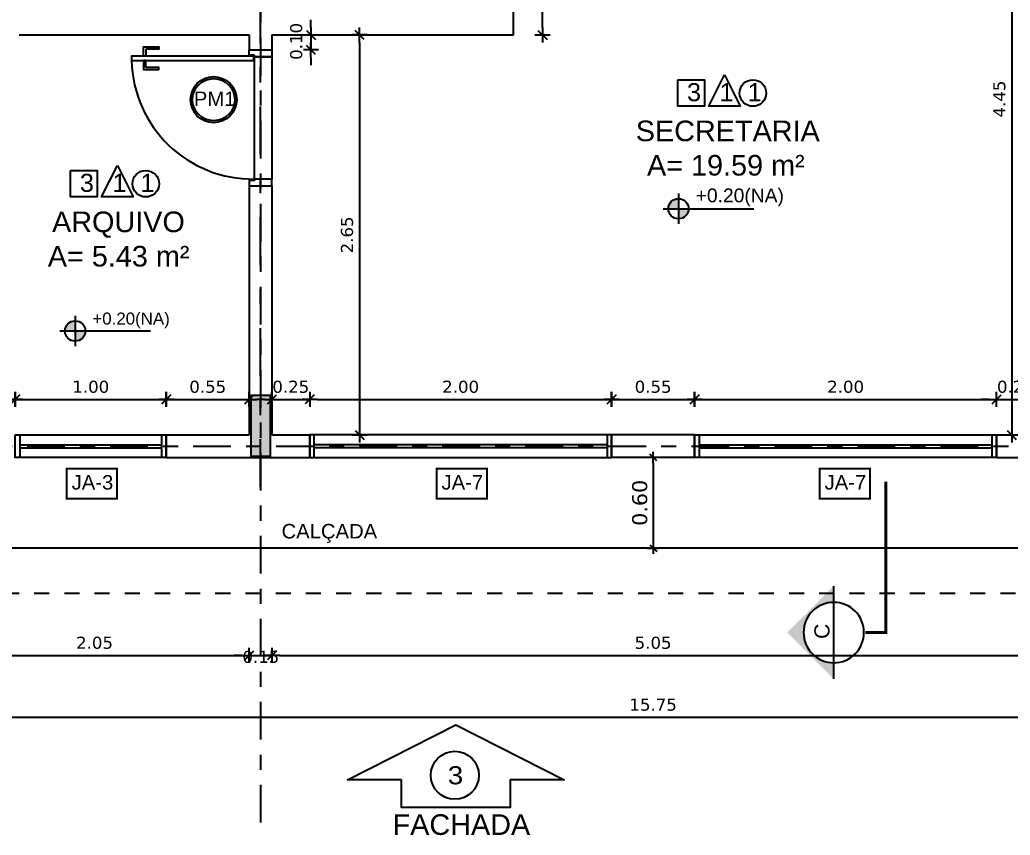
# Model space of a CAD drawing. Extents: x 11 to 195, y 73 to 157.
# Drawn here: x 67.82 to 74.38, y 124.48 to 129.89 of the extents above; entities that cross this region are included whole.
import ezdxf

# ---------------------------------------------------------------- set-up
doc = ezdxf.new("R2010")
doc.units = 0
doc.header["$LTSCALE"] = 0.005
doc.header["$PDMODE"] = 3
for name, pattern in [('C5', [60, 50, -5, 0, -5]), ('DASHDOT', [25.4, 12.7, -6.35, 0, -6.35]), ('HIDDEN', [9.525, 6.35, -3.175])]:
    doc.linetypes.add(name, pattern=pattern)
doc.layers.get('0').update_dxf_attribs({"linetype": 'CONTINUOUS'})
doc.layers.get('DEFPOINTS').update_dxf_attribs({"linetype": 'CONTINUOUS'})
for name, color, linetype in [('A-COTAS', 1, 'CONTINUOUS'), ('A-PARED', 5, 'CONTINUOUS'), ('A-PAREDE', 5, 'CONTINUOUS'), ('A-PILAR', 6, 'CONTINUOUS'), ('A-PILAR_EIXO', 5, 'DASHDOT'), ('A-PORTA', 3, 'CONTINUOUS'), ('A-SOLEIRA', 1, 'CONTINUOUS'), ('AR-PRJ-COB', 2, 'HIDDEN'), ('ARQ-CTA-1_050', 1, 'CONTINUOUS'), ('ARQ-CTA-1_075', 1, 'CONTINUOUS'), ('ARQ-ESQ-VISTA1', 2, 'CONTINUOUS'), ('ARQ-EXO-1_050', 251, 'C5'), ('ARQ-SMB-1_050', 1, 'CONTINUOUS'), ('ARQ-SMB-1_100', 1, 'CONTINUOUS'), ('ARQ-TXT-1_050', 2, 'CONTINUOUS'), ('ARQ-TXT-1_075', 2, 'CONTINUOUS'), ('ARQ-TXT-1_100', 2, 'CONTINUOUS')]:
    doc.layers.add(name, color=color, linetype=linetype)
doc.styles.add('A16-E50', font='arial.ttf', dxfattribs={"height": 0.08})
doc.styles.add('A20', font='arial.ttf', dxfattribs={"height": 0.2})
doc.styles.add('ESC-50-A20', font='arial.ttf', dxfattribs={"height": 0.1})
doc.styles.add('FNDE Text Cota 0075', font='verdana.ttf', dxfattribs={"height": 0.1})
doc.styles.add('FNDE Texto Cota 0050', font='verdana.ttf', dxfattribs={"height": 0.08})
doc.dimstyles.new('FNDE 1-0050', dxfattribs={"dimscale": 5, "dimtxt": 0.08, "dimasz": 0.01, "dimexe": 0.15, "dimexo": 0.15, "dimgap": 0.01, "dimtad": 1, "dimzin": 1, "dimdsep": 46, "dimtxsty": 'FNDE Texto Cota 0050', "dimblk": 'tic', "dimcen": 0.015, "dimdle": 0.15, "dimse1": 1, "dimse2": 1, "dimclrd": 251, "dimclre": 251, "dimclrt": 256, "dimaunit": 1, "dimadec": 3, "dimazin": 0, "dimtfac": 1, "dimtix": 1, "dimtmove": 2, "dimatfit": 3, "dimfxl": 0.15, "dimtvp": 1, "dimtolj": 1, "dimtzin": 0, "dimarcsym": 0})
doc.dimstyles.new('FNDE 1-075', dxfattribs={"dimscale": 2.5, "dimtxt": 0.1, "dimasz": 0.015, "dimexe": 0.15, "dimexo": 0.15, "dimgap": 0.015, "dimtad": 1, "dimzin": 4, "dimdsep": 46, "dimtxsty": 'FNDE Text Cota 0075', "dimblk": 'tic', "dimcen": 0.025, "dimdle": 0.15, "dimse1": 1, "dimse2": 1, "dimclrd": 251, "dimclre": 251, "dimclrt": 256, "dimaunit": 1, "dimadec": 3, "dimazin": 0, "dimtfac": 1, "dimtix": 1, "dimtmove": 2, "dimatfit": 3, "dimldrblk": 'DOTSMALL', "dimfxl": 0.15, "dimtvp": 1, "dimtolj": 1, "dimtzin": 0, "dimarcsym": 0})

# ---------------------------------------------------------------- blocks, each defined once
blk = doc.blocks.new('tic')
at = {"color": 251}
for p, q in [((-1, 0), (1, 0)), ((0, -1), (0, 1))]:
    blk.add_line(p, q, dxfattribs=at)
blk.add_line((-0.6, -0.6), (0.6, 0.6))
blk = doc.blocks.new('*D211')
at = {"layer": 'ARQ-CTA-1_050', "color": 251, "lineweight": -2, "transparency": 16777216}
blk.add_line((70.0741, 129.7364), (70.0741, 127.1864), dxfattribs=at)
at = {"layer": 'DEFPOINTS', "color": 0, "transparency": 16777216}
for p in [(69.493, 129.7864, -1.8897), (69.493, 127.1364, -1.8897), (70.0741, 127.1364)]:
    blk.add_point(p, dxfattribs=at)
at = {"layer": 'ARQ-CTA-1_050', "color": 251, "lineweight": -2, "transparency": 16777216, "xscale": 0.05, "yscale": 0.05, "zscale": 0.05}
for p, rotation in [((70.0741, 129.7864), 90), ((70.0741, 127.1364), 270)]:
    blk.add_blockref('tic', p, dxfattribs=dict(at, rotation=rotation))
at = {"layer": 'ARQ-CTA-1_050', "transparency": 16777216, "insert": (69.9908, 128.4614), "char_height": 0.08, "attachment_point": 5, "rotation": 90, "style": 'FNDE Texto Cota 0050'}
blk.add_mtext('\\A1;2.65', dxfattribs=at)
blk = doc.blocks.new('*D212')
at = {"layer": 'ARQ-CTA-1_050', "color": 251, "lineweight": -2, "transparency": 16777216}
for p, q in [((69.7517, 129.8364), (69.7517, 129.8864)), ((69.7517, 129.7864), (69.7517, 129.6864)), ((69.7517, 129.6364), (69.7517, 129.5864))]:
    blk.add_line(p, q, dxfattribs=at)
at = {"layer": 'DEFPOINTS', "color": 0, "transparency": 16777216}
for p in [(69.493, 129.7864, -1.8897), (69.493, 129.6864, -1.8897), (69.7517, 129.6864)]:
    blk.add_point(p, dxfattribs=at)
at = {"layer": 'ARQ-CTA-1_050', "color": 251, "lineweight": -2, "transparency": 16777216, "xscale": 0.05, "yscale": 0.05, "zscale": 0.05}
for p, rotation in [((69.7517, 129.7864), 270), ((69.7517, 129.6864), 90)]:
    blk.add_blockref('tic', p, dxfattribs=dict(at, rotation=rotation))
at = {"layer": 'ARQ-CTA-1_050', "transparency": 16777216, "insert": (69.6541, 129.7435), "char_height": 0.08, "attachment_point": 5, "rotation": 90, "style": 'FNDE Texto Cota 0050'}
blk.add_mtext('\\A1;0.10', dxfattribs=at)
blk = doc.blocks.new('*D217')
at = {"layer": 'ARQ-CTA-1_050', "color": 251, "lineweight": -2, "transparency": 16777216}
blk.add_line((67.343, 125.6756), (69.293, 125.6756), dxfattribs=at)
at = {"layer": 'DEFPOINTS', "color": 0, "transparency": 16777216}
for p in [(67.293, 126.9421, -1.8897), (69.343, 126.9864, -1.8897), (69.343, 125.6756)]:
    blk.add_point(p, dxfattribs=at)
at = {"layer": 'ARQ-CTA-1_050', "color": 251, "lineweight": -2, "transparency": 16777216, "xscale": 0.05, "yscale": 0.05, "zscale": 0.05, "rotation": 180}
blk.add_blockref('tic', (67.293, 125.6756), dxfattribs=at)
at = {"layer": 'ARQ-CTA-1_050', "color": 251, "lineweight": -2, "transparency": 16777216, "xscale": 0.05, "yscale": 0.05, "zscale": 0.05}
blk.add_blockref('tic', (69.343, 125.6756), dxfattribs=at)
at = {"layer": 'ARQ-CTA-1_050', "transparency": 16777216, "insert": (68.318, 125.7589), "char_height": 0.08, "attachment_point": 5, "style": 'FNDE Texto Cota 0050'}
blk.add_mtext('\\A1;2.05', dxfattribs=at)
blk = doc.blocks.new('*D218')
at = {"layer": 'ARQ-CTA-1_050', "color": 251, "lineweight": -2, "transparency": 16777216}
for p, q in [((69.293, 125.6756), (69.243, 125.6756)), ((69.343, 125.6756), (69.493, 125.6756)), ((69.543, 125.6756), (69.593, 125.6756))]:
    blk.add_line(p, q, dxfattribs=at)
at = {"layer": 'DEFPOINTS', "color": 0, "transparency": 16777216}
for p in [(69.343, 126.9864, -1.8897), (69.493, 126.9864, -1.8897), (69.493, 125.6756)]:
    blk.add_point(p, dxfattribs=at)
at = {"layer": 'ARQ-CTA-1_050', "color": 251, "lineweight": -2, "transparency": 16777216, "xscale": 0.05, "yscale": 0.05, "zscale": 0.05}
blk.add_blockref('tic', (69.343, 125.6756), dxfattribs=at)
at = {"layer": 'ARQ-CTA-1_050', "color": 251, "lineweight": -2, "transparency": 16777216, "xscale": 0.05, "yscale": 0.05, "zscale": 0.05, "rotation": 180}
blk.add_blockref('tic', (69.493, 125.6756), dxfattribs=at)
at = {"layer": 'ARQ-CTA-1_050', "transparency": 16777216, "insert": (69.4195, 125.6655), "char_height": 0.08, "attachment_point": 5, "style": 'FNDE Texto Cota 0050'}
blk.add_mtext('\\A1;0.15', dxfattribs=at)
blk = doc.blocks.new('*D219')
at = {"layer": 'ARQ-CTA-1_050', "color": 251, "lineweight": -2, "transparency": 16777216}
blk.add_line((69.543, 125.6756), (74.493, 125.6756), dxfattribs=at)
at = {"layer": 'DEFPOINTS', "color": 0, "transparency": 16777216}
for p in [(74.543, 126.9864, -1.8897), (69.493, 126.7921, -1.8897), (74.543, 125.6756)]:
    blk.add_point(p, dxfattribs=at)
at = {"layer": 'ARQ-CTA-1_050', "color": 251, "lineweight": -2, "transparency": 16777216, "xscale": 0.05, "yscale": 0.05, "zscale": 0.05, "rotation": 180}
blk.add_blockref('tic', (69.493, 125.6756), dxfattribs=at)
at = {"layer": 'ARQ-CTA-1_050', "color": 251, "lineweight": -2, "transparency": 16777216, "xscale": 0.05, "yscale": 0.05, "zscale": 0.05}
blk.add_blockref('tic', (74.543, 125.6756), dxfattribs=at)
at = {"layer": 'ARQ-CTA-1_050', "transparency": 16777216, "insert": (72.018, 125.7588), "char_height": 0.08, "attachment_point": 5, "style": 'FNDE Texto Cota 0050'}
blk.add_mtext('\\A1;5.05', dxfattribs=at)
blk = doc.blocks.new('*D229')
at = {"layer": 'ARQ-CTA-1_050', "color": 251, "lineweight": -2, "transparency": 16777216}
for p, q in [((71.2854, 131.5364), (71.2854, 131.0941)), ((71.2854, 129.8364), (71.2854, 130.7664))]:
    blk.add_line(p, q, dxfattribs=at)
at = {"layer": 'DEFPOINTS', "color": 0, "transparency": 16777216}
for p in [(71.0304, 131.5864, -1.8897), (71.0304, 129.7864, -1.8897), (71.2854, 129.7864)]:
    blk.add_point(p, dxfattribs=at)
at = {"layer": 'ARQ-CTA-1_050', "color": 251, "lineweight": -2, "transparency": 16777216, "xscale": 0.05, "yscale": 0.05, "zscale": 0.05}
for p, rotation in [((71.2854, 131.5864), 90), ((71.2854, 129.7864), 270)]:
    blk.add_blockref('tic', p, dxfattribs=dict(at, rotation=rotation))
at = {"layer": 'ARQ-CTA-1_050', "transparency": 16777216, "insert": (71.1957, 130.9302), "char_height": 0.08, "attachment_point": 5, "rotation": 90, "style": 'FNDE Texto Cota 0050'}
blk.add_mtext('\\A1;1.80', dxfattribs=at)
blk = doc.blocks.new('*D230')
at = {"layer": 'ARQ-CTA-1_050', "color": 251, "lineweight": -2, "transparency": 16777216}
blk.add_line((74.3933, 131.5364), (74.3933, 127.1864), dxfattribs=at)
at = {"layer": 'DEFPOINTS', "color": 0, "transparency": 16777216}
for p in [(74.543, 131.5864, -1.8897), (74.3933, 127.1364), (74.543, 127.1364, -1.8897)]:
    blk.add_point(p, dxfattribs=at)
at = {"layer": 'ARQ-CTA-1_050', "color": 251, "lineweight": -2, "transparency": 16777216, "xscale": 0.05, "yscale": 0.05, "zscale": 0.05}
for p, rotation in [((74.3933, 131.5864), 90), ((74.3933, 127.1364), 270)]:
    blk.add_blockref('tic', p, dxfattribs=dict(at, rotation=rotation))
at = {"layer": 'ARQ-CTA-1_050', "transparency": 16777216, "insert": (74.3116, 129.3614), "char_height": 0.08, "attachment_point": 5, "rotation": 90, "style": 'FNDE Texto Cota 0050'}
blk.add_mtext('\\A1;4.45', dxfattribs=at)
blk = doc.blocks.new('*D231')
at = {"layer": 'ARQ-CTA-1_050', "color": 251, "lineweight": -2, "transparency": 16777216}
blk.add_line((64.193, 125.2669), (79.843, 125.2669), dxfattribs=at)
at = {"layer": 'DEFPOINTS', "color": 0, "transparency": 16777216}
for p in [(64.143, 126.9864, -1.8897), (79.893, 126.7121), (79.893, 125.2669)]:
    blk.add_point(p, dxfattribs=at)
at = {"layer": 'ARQ-CTA-1_050', "color": 251, "lineweight": -2, "transparency": 16777216, "xscale": 0.05, "yscale": 0.05, "zscale": 0.05, "rotation": 180}
blk.add_blockref('tic', (64.143, 125.2669), dxfattribs=at)
at = {"layer": 'ARQ-CTA-1_050', "color": 251, "lineweight": -2, "transparency": 16777216, "xscale": 0.05, "yscale": 0.05, "zscale": 0.05}
blk.add_blockref('tic', (79.893, 125.2669), dxfattribs=at)
at = {"layer": 'ARQ-CTA-1_050', "transparency": 16777216, "insert": (72.018, 125.3488), "char_height": 0.08, "attachment_point": 5, "style": 'FNDE Texto Cota 0050'}
blk.add_mtext('\\A1;15.75', dxfattribs=at)
blk = doc.blocks.new('*D239')
at = {"layer": 'ARQ-CTA-1_075', "color": 251, "lineweight": -2, "ltscale": 10, "transparency": 16777216}
blk.add_line((72.0193, 126.9489), (72.0193, 126.4239), dxfattribs=at)
at = {"layer": 'DEFPOINTS', "color": 0, "ltscale": 10, "transparency": 16777216}
for p in [(71.9512, 126.9864, -1.8897), (71.9512, 126.3864, -3.7793), (72.0193, 126.3864)]:
    blk.add_point(p, dxfattribs=at)
at = {"layer": 'ARQ-CTA-1_075', "color": 251, "lineweight": -2, "ltscale": 10, "transparency": 16777216, "xscale": 0.0375, "yscale": 0.0375, "zscale": 0.0375}
for p, rotation in [((72.0193, 126.9864), 90), ((72.0193, 126.3864), 270)]:
    blk.add_blockref('tic', p, dxfattribs=dict(at, rotation=rotation))
at = {"layer": 'ARQ-CTA-1_075', "ltscale": 10, "transparency": 16777216, "insert": (71.9297, 126.6864), "char_height": 0.1, "attachment_point": 5, "rotation": 90, "style": 'FNDE Text Cota 0075'}
blk.add_mtext('\\A1;0.60', dxfattribs=at)
blk = doc.blocks.new('_DotSmall')
at = {"color": 0, "linetype": 'ByBlock', "const_width": 0.5}
blk.add_lwpolyline([(-0.0625, 0, 1), (0.0625, 0, 1)], format="xyb", close=True, dxfattribs=at)
blk = doc.blocks.new('FNDE-Ind Corte-1_100')
blk.add_hatch(color=251).paths.add_polyline_path([(241.999, -2.386), (242.214, -2.386, -1), (243.014, -2.386), (243.229, -2.386), (242.614, -1.77)])
at = {"color": 251, "linetype": 'Continuous'}
blk.add_line((243.229, -2.386), (241.999, -2.386), dxfattribs=at)
blk.add_circle((242.614, -2.386), 0.4, dxfattribs=at)
blk = doc.blocks.new('FNDE-Nível Planta-1_050')
at = {"linetype": 'Continuous', "ltscale": 0.5}
h = blk.add_hatch(color=251, dxfattribs=at)
h.paths.add_polyline_path([(135.6984, 5.8271), (135.6984, 5.8943, 0.414214), (135.6312, 5.8271)])
h.paths.add_polyline_path([(135.6984, 5.8271), (135.6984, 5.7599, 0.414214), (135.7656, 5.8271)])
at = {"color": 251}
for p, q in [((135.6984, 5.9279), (135.6984, 5.7263)), ((135.5976, 5.8271), (135.7656, 5.8271)), ((135.7656, 5.8271), (136.1984, 5.8271))]:
    blk.add_line(p, q, dxfattribs=at)
blk.add_circle((135.6984, 5.8271), 0.0672, dxfattribs=at)
blk = doc.blocks.new('*D268')
at = {"layer": 'ARQ-CTA-1_050', "color": 251, "lineweight": -2, "transparency": 16777216}
blk.add_line((67.343, 127.3715), (67.743, 127.3715), dxfattribs=at)
at = {"layer": 'DEFPOINTS', "color": 0, "transparency": 16777216}
for p in [(67.793, 127.3715), (67.293, 127.1364, -1.8897), (67.793, 127.1364, -2.7379)]:
    blk.add_point(p, dxfattribs=at)
at = {"layer": 'ARQ-CTA-1_050', "color": 251, "lineweight": -2, "transparency": 16777216, "xscale": 0.05, "yscale": 0.05, "zscale": 0.05, "rotation": 180}
blk.add_blockref('tic', (67.293, 127.3715), dxfattribs=at)
at = {"layer": 'ARQ-CTA-1_050', "color": 251, "lineweight": -2, "transparency": 16777216, "xscale": 0.05, "yscale": 0.05, "zscale": 0.05}
blk.add_blockref('tic', (67.793, 127.3715), dxfattribs=at)
at = {"layer": 'ARQ-CTA-1_050', "transparency": 16777216, "insert": (67.543, 127.4548), "char_height": 0.08, "attachment_point": 5, "style": 'FNDE Texto Cota 0050'}
blk.add_mtext('\\A1;0.50', dxfattribs=at)
blk = doc.blocks.new('*D269')
at = {"layer": 'ARQ-CTA-1_050', "color": 251, "lineweight": -2, "transparency": 16777216}
blk.add_line((67.843, 127.3715), (68.743, 127.3715), dxfattribs=at)
at = {"layer": 'DEFPOINTS', "color": 0, "transparency": 16777216}
for p in [(68.793, 127.3715), (67.793, 127.1364, -2.7379), (68.793, 127.1364, -2.7379)]:
    blk.add_point(p, dxfattribs=at)
at = {"layer": 'ARQ-CTA-1_050', "color": 251, "lineweight": -2, "transparency": 16777216, "xscale": 0.05, "yscale": 0.05, "zscale": 0.05, "rotation": 180}
blk.add_blockref('tic', (67.793, 127.3715), dxfattribs=at)
at = {"layer": 'ARQ-CTA-1_050', "color": 251, "lineweight": -2, "transparency": 16777216, "xscale": 0.05, "yscale": 0.05, "zscale": 0.05}
blk.add_blockref('tic', (68.793, 127.3715), dxfattribs=at)
at = {"layer": 'ARQ-CTA-1_050', "transparency": 16777216, "insert": (68.293, 127.4548), "char_height": 0.08, "attachment_point": 5, "style": 'FNDE Texto Cota 0050'}
blk.add_mtext('\\A1;1.00', dxfattribs=at)
blk = doc.blocks.new('*D270')
at = {"layer": 'ARQ-CTA-1_050', "color": 251, "lineweight": -2, "transparency": 16777216}
blk.add_line((68.843, 127.3715), (69.293, 127.3715), dxfattribs=at)
at = {"layer": 'DEFPOINTS', "color": 0, "transparency": 16777216}
for p in [(69.343, 127.3715), (68.793, 127.1364, -2.7379), (69.343, 127.1364, -1.8897)]:
    blk.add_point(p, dxfattribs=at)
at = {"layer": 'ARQ-CTA-1_050', "color": 251, "lineweight": -2, "transparency": 16777216, "xscale": 0.05, "yscale": 0.05, "zscale": 0.05, "rotation": 180}
blk.add_blockref('tic', (68.793, 127.3715), dxfattribs=at)
at = {"layer": 'ARQ-CTA-1_050', "color": 251, "lineweight": -2, "transparency": 16777216, "xscale": 0.05, "yscale": 0.05, "zscale": 0.05}
blk.add_blockref('tic', (69.343, 127.3715), dxfattribs=at)
at = {"layer": 'ARQ-CTA-1_050', "transparency": 16777216, "insert": (69.068, 127.4548), "char_height": 0.08, "attachment_point": 5, "style": 'FNDE Texto Cota 0050'}
blk.add_mtext('\\A1;0.55', dxfattribs=at)
blk = doc.blocks.new('*D271')
at = {"layer": 'ARQ-CTA-1_050', "color": 251, "lineweight": -2, "transparency": 16777216}
for p, q in [((69.443, 127.3715), (69.393, 127.3715)), ((69.493, 127.3715), (69.743, 127.3715)), ((69.793, 127.3715), (69.843, 127.3715))]:
    blk.add_line(p, q, dxfattribs=at)
at = {"layer": 'DEFPOINTS', "color": 0, "transparency": 16777216}
for p in [(69.743, 127.3715), (69.493, 127.1364, -1.8897), (69.743, 127.1364, -1.8897)]:
    blk.add_point(p, dxfattribs=at)
at = {"layer": 'ARQ-CTA-1_050', "color": 251, "lineweight": -2, "transparency": 16777216, "xscale": 0.05, "yscale": 0.05, "zscale": 0.05}
blk.add_blockref('tic', (69.493, 127.3715), dxfattribs=at)
at = {"layer": 'ARQ-CTA-1_050', "color": 251, "lineweight": -2, "transparency": 16777216, "xscale": 0.05, "yscale": 0.05, "zscale": 0.05, "rotation": 180}
blk.add_blockref('tic', (69.743, 127.3715), dxfattribs=at)
at = {"layer": 'ARQ-CTA-1_050', "transparency": 16777216, "insert": (69.618, 127.4548), "char_height": 0.08, "attachment_point": 5, "style": 'FNDE Texto Cota 0050'}
blk.add_mtext('\\A1;0.25', dxfattribs=at)
blk = doc.blocks.new('*D272')
at = {"layer": 'ARQ-CTA-1_050', "color": 251, "lineweight": -2, "transparency": 16777216}
blk.add_line((69.793, 127.3715), (71.693, 127.3715), dxfattribs=at)
at = {"layer": 'DEFPOINTS', "color": 0, "transparency": 16777216}
for p in [(71.743, 127.3715), (69.743, 127.1364, -1.8897), (71.743, 127.1364, -1.8897)]:
    blk.add_point(p, dxfattribs=at)
at = {"layer": 'ARQ-CTA-1_050', "color": 251, "lineweight": -2, "transparency": 16777216, "xscale": 0.05, "yscale": 0.05, "zscale": 0.05, "rotation": 180}
blk.add_blockref('tic', (69.743, 127.3715), dxfattribs=at)
at = {"layer": 'ARQ-CTA-1_050', "color": 251, "lineweight": -2, "transparency": 16777216, "xscale": 0.05, "yscale": 0.05, "zscale": 0.05}
blk.add_blockref('tic', (71.743, 127.3715), dxfattribs=at)
at = {"layer": 'ARQ-CTA-1_050', "transparency": 16777216, "insert": (70.743, 127.4548), "char_height": 0.08, "attachment_point": 5, "style": 'FNDE Texto Cota 0050'}
blk.add_mtext('\\A1;2.00', dxfattribs=at)
blk = doc.blocks.new('*D273')
at = {"layer": 'ARQ-CTA-1_050', "color": 251, "lineweight": -2, "transparency": 16777216}
blk.add_line((71.793, 127.3715), (72.243, 127.3715), dxfattribs=at)
at = {"layer": 'DEFPOINTS', "color": 0, "transparency": 16777216}
for p in [(72.293, 127.3715), (71.743, 127.1364, -1.8897), (72.293, 127.1364, -1.8897)]:
    blk.add_point(p, dxfattribs=at)
at = {"layer": 'ARQ-CTA-1_050', "color": 251, "lineweight": -2, "transparency": 16777216, "xscale": 0.05, "yscale": 0.05, "zscale": 0.05, "rotation": 180}
blk.add_blockref('tic', (71.743, 127.3715), dxfattribs=at)
at = {"layer": 'ARQ-CTA-1_050', "color": 251, "lineweight": -2, "transparency": 16777216, "xscale": 0.05, "yscale": 0.05, "zscale": 0.05}
blk.add_blockref('tic', (72.293, 127.3715), dxfattribs=at)
at = {"layer": 'ARQ-CTA-1_050', "transparency": 16777216, "insert": (72.018, 127.4548), "char_height": 0.08, "attachment_point": 5, "style": 'FNDE Texto Cota 0050'}
blk.add_mtext('\\A1;0.55', dxfattribs=at)
blk = doc.blocks.new('*D274')
at = {"layer": 'ARQ-CTA-1_050', "color": 251, "lineweight": -2, "transparency": 16777216}
blk.add_line((72.343, 127.3715), (74.243, 127.3715), dxfattribs=at)
at = {"layer": 'DEFPOINTS', "color": 0, "transparency": 16777216}
for p in [(74.293, 127.3715), (72.293, 127.1364, -1.8897), (74.293, 127.1364, -1.8897)]:
    blk.add_point(p, dxfattribs=at)
at = {"layer": 'ARQ-CTA-1_050', "color": 251, "lineweight": -2, "transparency": 16777216, "xscale": 0.05, "yscale": 0.05, "zscale": 0.05, "rotation": 180}
blk.add_blockref('tic', (72.293, 127.3715), dxfattribs=at)
at = {"layer": 'ARQ-CTA-1_050', "color": 251, "lineweight": -2, "transparency": 16777216, "xscale": 0.05, "yscale": 0.05, "zscale": 0.05}
blk.add_blockref('tic', (74.293, 127.3715), dxfattribs=at)
at = {"layer": 'ARQ-CTA-1_050', "transparency": 16777216, "insert": (73.293, 127.4548), "char_height": 0.08, "attachment_point": 5, "style": 'FNDE Texto Cota 0050'}
blk.add_mtext('\\A1;2.00', dxfattribs=at)
blk = doc.blocks.new('*D275')
at = {"layer": 'ARQ-CTA-1_050', "color": 251, "lineweight": -2, "transparency": 16777216}
for p, q in [((74.243, 127.3715), (74.193, 127.3715)), ((74.293, 127.3715), (74.543, 127.3715)), ((74.593, 127.3715), (74.643, 127.3715))]:
    blk.add_line(p, q, dxfattribs=at)
at = {"layer": 'DEFPOINTS', "color": 0, "transparency": 16777216}
for p in [(74.543, 127.3715), (74.293, 127.1364, -1.8897), (74.543, 127.1364, -1.8897)]:
    blk.add_point(p, dxfattribs=at)
at = {"layer": 'ARQ-CTA-1_050', "color": 251, "lineweight": -2, "transparency": 16777216, "xscale": 0.05, "yscale": 0.05, "zscale": 0.05}
blk.add_blockref('tic', (74.293, 127.3715), dxfattribs=at)
at = {"layer": 'ARQ-CTA-1_050', "color": 251, "lineweight": -2, "transparency": 16777216, "xscale": 0.05, "yscale": 0.05, "zscale": 0.05, "rotation": 180}
blk.add_blockref('tic', (74.543, 127.3715), dxfattribs=at)
at = {"layer": 'ARQ-CTA-1_050', "transparency": 16777216, "insert": (74.418, 127.4548), "char_height": 0.08, "attachment_point": 5, "style": 'FNDE Texto Cota 0050'}
blk.add_mtext('\\A1;0.25', dxfattribs=at)

msp = doc.modelspace()

# ---------------------------------------------------------------- hatches: boundary and pattern name
at = {"layer": 'A-COTAS'}
h = msp.add_hatch(color=256, dxfattribs=at)
h.set_gradient(color1=(173, 173, 173), color2=(173, 173, 173))
h.paths.add_polyline_path([(79.883, 127.3964), (79.808, 127.3964), (79.733, 127.3964), (79.733, 127.1964), (79.733, 126.9964), (79.808, 126.9964), (79.883, 126.9964), (79.883, 127.1964)])
h.paths.add_polyline_path([(79.883, 131.7264), (79.818, 131.7264), (79.753, 131.7264), (79.753, 131.5264), (79.753, 131.3264), (79.818, 131.3264), (79.883, 131.3264), (79.883, 131.5264)])
h.paths.add_polyline_path([(74.683, 131.7264), (74.618, 131.7264), (74.553, 131.7264), (74.553, 131.5264), (74.553, 131.3264), (74.618, 131.3264), (74.683, 131.3264), (74.683, 131.5264)])
h.paths.add_polyline_path([(74.683, 127.3964), (74.618, 127.3964), (74.553, 127.3964), (74.553, 127.1964), (74.553, 126.9964), (74.618, 126.9964), (74.683, 126.9964), (74.683, 127.1964)])
h.paths.add_polyline_path([(69.353, 131.3264), (69.418, 131.3264), (69.483, 131.3264), (69.483, 131.5264), (69.483, 131.7264), (69.418, 131.7264), (69.353, 131.7264), (69.353, 131.5264)])
h.paths.add_polyline_path([(79.883, 133.2764), (79.783, 133.2764), (79.683, 133.2764), (79.683, 133.1864), (79.683, 133.0764), (79.783, 133.0764), (79.883, 133.0764), (79.883, 133.1864)])
h.paths.add_polyline_path([(74.718, 133.2764), (74.618, 133.2764), (74.518, 133.2764), (74.518, 133.1864), (74.518, 133.0764), (74.618, 133.0764), (74.718, 133.0764), (74.718, 133.1864)])
h.paths.add_polyline_path([(69.518, 133.2764), (69.418, 133.2764), (69.318, 133.2764), (69.318, 133.1864), (69.318, 133.0764), (69.418, 133.0764), (69.518, 133.0764), (69.518, 133.1864)])
h.paths.add_polyline_path([(69.483, 127.3964), (69.418, 127.3964), (69.353, 127.3964), (69.353, 127.1964), (69.353, 126.9964), (69.418, 126.9964), (69.483, 126.9964), (69.483, 127.1964)])
h.paths.add_polyline_path([(64.153, 133.0764), (64.253, 133.0764), (64.353, 133.0764), (64.353, 133.1864), (64.353, 133.2764), (64.253, 133.2764), (64.153, 133.2764), (64.153, 133.1864)])
h.paths.add_polyline_path([(64.153, 131.3264), (64.218, 131.3264), (64.283, 131.3264), (64.283, 131.5264), (64.283, 131.7264), (64.218, 131.7264), (64.153, 131.7264), (64.153, 131.5264)])
h.paths.add_polyline_path([(64.153, 126.9964), (64.218, 126.9964), (64.283, 126.9964), (64.283, 127.1964), (64.283, 127.3964), (64.218, 127.3964), (64.153, 127.3964), (64.153, 127.1964)])
at = {"layer": 'ARQ-SMB-1_100'}
h = msp.add_hatch(color=252, dxfattribs=at)
edge = h.paths.add_edge_path()
edge.add_arc((69.107, 129.3573), 0.1531, 0, 360)
edge = h.paths.add_edge_path(flags=17)
edge.add_arc((69.107, 129.3573), 0.1397, 0, 360)

# ---------------------------------------------------------------- linework, layer by layer
at = {"layer": 'A-PARED'}
for p, q in [((71.093, 129.7864, -1.8897), (71.093, 131.5864, -1.8897)), ((67.818, 129.7864, -1.8897), (69.343, 129.7864, -1.8897)), ((69.343, 129.7864, -1.8897), (69.343, 129.6864, -1.8897)), ((69.493, 129.7864, -1.8897), (71.093, 129.7864, -1.8897)), ((69.493, 129.7864, -1.8897), (69.493, 129.6864, -1.8897)), ((69.343, 129.6864, -1.8897), (69.493, 129.6864, -1.8897)), ((69.343, 128.7864, -1.8897), (69.343, 127.1364, -1.8897)), ((69.343, 128.7864, -1.8897), (69.493, 128.7864, -1.8897)), ((69.493, 128.7864, -1.8897), (69.493, 127.1364, -1.8897)), ((68.793, 127.1364, -0.1124), (69.343, 127.1364, -1.8897)), ((69.493, 127.1364, -1.8897), (69.743, 127.1364, -1.8897)), ((74.293, 127.1364, -1.8897), (74.543, 127.1364, -1.8897)), ((68.793, 126.9864, -0.1474), (69.7455, 126.9864, -1.8897)), ((74.293, 126.9864, -2.2978), (75.198, 126.9864, -1.1614))]:
    msp.add_line(p, q, dxfattribs=at)
at = {"layer": 'A-PAREDE'}
for p, q in [((68.793, 126.9864, -2.7379), (68.793, 127.1364, -2.7379)), ((68.793, 127.1364, -2.7379), (68.793, 126.9864, -2.7379)), ((69.743, 127.1364, -1.8897), (69.743, 126.9864, -1.8897)), ((69.743, 126.9864, -1.8897), (69.743, 127.1364, -1.8897)), ((69.743, 127.1364, -1.8897), (69.743, 126.9864, -1.8897)), ((72.293, 127.1364, -1.8897), (71.743, 127.1364, -1.8897)), ((71.743, 127.1364, -1.8897), (71.743, 126.9864, -1.8897)), ((71.743, 126.9864, -1.8897), (71.743, 127.1364, -1.8897)), ((71.743, 127.1364, -1.8897), (71.743, 126.9864, -1.8897)), ((72.293, 127.1364, -1.8897), (72.293, 126.9864, -1.8897)), ((72.293, 126.9864, -1.8897), (72.293, 127.1364, -1.8897)), ((72.293, 127.1364, -1.8897), (72.293, 126.9864, -1.8897)), ((74.293, 127.1364, -1.8897), (74.293, 126.9864, -1.8897)), ((74.293, 126.9864, -1.8897), (74.293, 127.1364, -1.8897)), ((74.293, 127.1364, -1.8897), (74.293, 126.9864, -1.8897)), ((73.293, 126.9864, -1.8897), (71.743, 126.9864, -1.8897))]:
    msp.add_line(p, q, dxfattribs=at)
at = {"layer": 'A-PILAR', "elevation": -1.8897}
msp.add_lwpolyline([(69.483, 127.3964), (69.418, 127.3964), (69.353, 127.3964), (69.353, 127.1964), (69.353, 126.9964), (69.418, 126.9964), (69.483, 126.9964), (69.483, 127.1964), (69.483, 127.3964)], close=True, dxfattribs=at)
at = {"layer": 'A-PILAR_EIXO', "color": 8, "ltscale": 5}
msp.add_line((69.418, 126.7906, -1.8897), (69.418, 133.333, -1.8897), dxfattribs=at)
at = {"layer": 'A-PORTA', "color": 2}
msp.add_line((69.493, 129.6414, -1.8897), (69.378, 129.6414, -1.8897), dxfattribs=at)
at = {"layer": 'A-PORTA', "color": 1, "elevation": -1.8897}
for points in [[(68.658, 129.6914), (68.658, 129.6464), (68.643, 129.6464), (68.643, 129.7064), (68.743, 129.7064), (68.743, 129.6914)], [(68.658, 129.5714), (68.658, 129.6164), (68.643, 129.6164), (68.643, 129.5564), (68.743, 129.5564), (68.743, 129.5714)]]:
    msp.add_lwpolyline(points, close=True, dxfattribs=at)
at = {"layer": 'A-PORTA', "color": 2, "elevation": -1.8897}
for points in [[(69.373, 129.6464), (68.563, 129.6464), (68.563, 129.6164), (69.373, 129.6164)], [(69.378, 129.6514), (69.343, 129.6514), (69.343, 129.6864), (69.493, 129.6864), (69.493, 129.6414), (69.378, 129.6414)], [(69.378, 128.8214), (69.343, 128.8214), (69.343, 128.7864), (69.493, 128.7864), (69.493, 128.8314), (69.378, 128.8314)]]:
    msp.add_lwpolyline(points, close=True, dxfattribs=at)
at = {"layer": 'A-PORTA', "color": 1}
msp.add_arc((69.3665, 129.635, -1.8697), 0.8037, 181.32675, 270.82159, dxfattribs=at)
at = {"layer": 'A-SOLEIRA', "elevation": -1.8897}
msp.add_lwpolyline([(69.378, 129.6414), (69.493, 129.6414), (69.493, 128.8314), (69.378, 128.8314)], close=True, dxfattribs=at)
at = {"layer": 'AR-PRJ-COB', "ltscale": 0.5, "elevation": -1.8897}
msp.add_lwpolyline([(74.618, 126.0864), (63.243, 126.0864), (63.243, 134.1614), (80.793, 134.1614), (80.793, 126.0864), (76.418, 126.0864)], close=True, dxfattribs=at)
at = {"layer": 'ARQ-CTA-1_075', "ltscale": 10}
msp.add_line((80.493, 126.3864, -1.8897), (63.543, 126.3864, -1.8897), dxfattribs=at)
at = {"layer": 'ARQ-ESQ-VISTA1', "color": 1}
for p, q in [((67.823, 127.1364, -2.7379), (68.763, 127.1364, -2.7379)), ((71.713, 127.1364, -1.8897), (69.773, 127.1364, -1.8897)), ((72.323, 127.1364, -1.8897), (74.263, 127.1364, -1.8897)), ((68.763, 126.9864, -2.7379), (67.823, 126.9864, -2.7379)), ((69.773, 126.9864, -1.8897), (71.713, 126.9864, -1.8897)), ((74.263, 126.9864, -1.8897), (72.323, 126.9864, -1.8897))]:
    msp.add_line(p, q, dxfattribs=at)
at = {"layer": 'ARQ-ESQ-VISTA1', "color": 2}
for p, q in [((67.823, 127.0715, -2.7379), (68.763, 127.0715, -2.7379)), ((71.713, 127.0714, -1.8897), (69.773, 127.0715, -1.8897)), ((72.323, 127.0714, -1.8897), (74.263, 127.0715, -1.8897)), ((67.823, 127.0515, -2.7379), (68.763, 127.0515, -2.7379)), ((71.713, 127.0514, -1.8897), (69.773, 127.0515, -1.8897)), ((72.323, 127.0514, -1.8897), (74.263, 127.0515, -1.8897))]:
    msp.add_line(p, q, dxfattribs=at)
for points, elevation in [([(67.793, 127.1364), (67.823, 127.1364), (67.823, 126.9864), (67.793, 126.9864)], -2.7379), ([(68.763, 127.1364), (68.793, 127.1364), (68.793, 126.9864), (68.763, 126.9864)], -2.7379), ([(69.773, 127.1364), (69.743, 127.1364), (69.743, 126.9864), (69.773, 126.9864)], -1.8897), ([(71.743, 127.1364), (71.713, 127.1364), (71.713, 126.9864), (71.743, 126.9864)], -1.8897), ([(72.293, 127.1364), (72.323, 127.1364), (72.323, 126.9864), (72.293, 126.9864)], -1.8897), ([(74.263, 127.1364), (74.293, 127.1364), (74.293, 126.9864), (74.263, 126.9864)], -1.8897)]:
    msp.add_lwpolyline(points, close=True, dxfattribs=dict(at, elevation=elevation))
at = {"layer": 'ARQ-EXO-1_050'}
for p, q in [((69.418, 138.0177, -1.8897), (69.418, 124.5315, -1.8897)), ((61.8215, 127.0614, -1.8897), (82.5503, 127.0614, -16.5675))]:
    msp.add_line(p, q, dxfattribs=at)
at = {"layer": 'ARQ-SMB-1_100'}
for points in [[(72.491, 129.5224), (72.5955, 129.3134), (72.3865, 129.3134), (72.491, 129.5224)], [(68.4692, 128.9216), (68.5737, 128.7126), (68.3647, 128.7126), (68.4692, 128.9216)], [(70.3518, 124.8506), (69.9925, 124.8506), (70.711, 125.2163), (71.4296, 124.8506), (71.0703, 124.8506), (71.0703, 124.6677), (70.3518, 124.6677), (70.3518, 124.8506)]]:
    msp.add_lwpolyline(points, dxfattribs=at)
for points in [[(72.1816, 129.4894), (72.3576, 129.4894), (72.3576, 129.3134), (72.1816, 129.3134)], [(68.1598, 128.8886), (68.3358, 128.8886), (68.3358, 128.7126), (68.1598, 128.7126)]]:
    msp.add_lwpolyline(points, close=True, dxfattribs=at)
at = {"layer": 'ARQ-SMB-1_100', "color": 252, "ltscale": 10, "const_width": 0.0133}
for points, elevation in [([(68.467, 126.9131), (68.1336, 126.9131), (68.1336, 126.7131), (68.467, 126.7131)], -2.7379), ([(70.917, 126.9131), (70.5836, 126.9131), (70.5836, 126.7131), (70.917, 126.7131)], -1.8897), ([(73.4545, 126.9131), (73.1211, 126.9131), (73.1211, 126.7131), (73.4545, 126.7131)], -1.8897)]:
    msp.add_lwpolyline(points, close=True, dxfattribs=dict(at, elevation=elevation))
at = {"layer": 'ARQ-SMB-1_100', "color": 251, "linetype": 'DASHDOT', "ltscale": 0.1, "elevation": -1.8897}
msp.add_lwpolyline([(73.4244, 125.8272, 0.02, 0.02, 0), (73.5599, 125.8272, 0.02, 0.02, 0), (73.5599, 126.8272, 0, 0, 0)], format="xyseb", dxfattribs=at)
at = {"layer": 'ARQ-SMB-1_100', "color": 252}
for radius in [0.1531, 0.1397]:
    msp.add_circle((69.107, 129.3573), radius, dxfattribs=at)
at = {"layer": 'ARQ-SMB-1_100'}
for centre in [(72.679, 129.4014), (68.6573, 128.8006)]:
    msp.add_circle(centre, 0.088, dxfattribs=at)
at = {"layer": 'ARQ-SMB-1_100', "color": 2}
msp.add_circle((70.7045, 124.8813), 0.1591, dxfattribs=at)

# ---------------------------------------------------------------- block references
at = {"layer": 'ARQ-SMB-1_050'}
for p in [(-63.5124, 122.8079), (-67.5087, 121.9977)]:
    msp.add_blockref('FNDE-Nível Planta-1_050', p, dxfattribs=at)
at = {"layer": 'ARQ-SMB-1_100', "xscale": -0.5, "yscale": 0.5, "zscale": 0.5, "rotation": 90}
msp.add_blockref('FNDE-Ind Corte-1_100', (72.0217, 247.1342, -1.8897), dxfattribs=at)

# ---------------------------------------------------------------- texts
at = {"layer": 'ARQ-SMB-1_050', "style": 'ESC-50-A20'}
msp.add_attdef('+0.20(NA)', (68.3039, 127.8671), 'NA', height=0.08, dxfattribs=at)
at = {"layer": 'ARQ-SMB-1_100', "style": 'A16-E50'}
msp.add_attdef('+0.20(NA)', (72.3001, 128.6774), 'NA', height=0.0912, dxfattribs=at)
at = {"layer": 'ARQ-TXT-1_050', "style": 'A20', "text_generation_flag": 6, "width": 1.1}
msp.add_text('3', height=0.12, rotation=180, dxfattribs=at).set_placement((70.6575, 124.8217))
at = {"layer": 'ARQ-TXT-1_050', "char_height": 0.12, "width": 0.086252, "attachment_point": 1, "style": 'A20'}
for s, insert in [('3', (72.2424, 129.4671)), ('1', (72.458, 129.4671)), ('1', (72.6439, 129.4671)), ('3', (68.2207, 128.8663)), ('1', (68.4363, 128.8663)), ('1', (68.6222, 128.8663))]:
    msp.add_mtext(s, dxfattribs=dict(at, insert=insert))
at = {"layer": 'ARQ-TXT-1_050', "attachment_point": 1, "style": 'ESC-50-A20'}
for s, width, gutter_width, insert, char_height in [('\\pi0.43146;SECRETARIA\\P\\pi0.50591;A= 19.59 m²', 1.926877, 1, (71.4716, 129.2187), 0.136533), ('\\pi0.58064;ARQUIVO\\P\\pi0.55252;A= 5.43 m²', 1.926877, 1, (67.4559, 128.6161), 0.136533), ('FACHADA', 0.790847, 0.5, (70.2924, 124.623), 0.13653)]:
    msp.add_mtext_dynamic_manual_height_columns(s, width=width, gutter_width=gutter_width, heights=[0], dxfattribs=dict(at, insert=insert, char_height=char_height))
at = {"layer": 'ARQ-TXT-1_075', "style": 'ESC-50-A20'}
msp.add_text('CALÇADA', height=0.096, dxfattribs=at).set_placement((69.5567, 126.4506, -1.8897))
for tag, p in [('PM1', (68.9759, 129.3151, 0.0971)), ('JA-3', (68.1664, 126.7742, -2.7379)), ('JA-7', (70.6164, 126.7742, -1.8897)), ('JA-7', (73.1539, 126.7742, -1.8897))]:
    msp.add_attdef(tag, p, '', height=0.096, dxfattribs=at)
at = {"layer": 'ARQ-TXT-1_100', "insert": (73.0859, 125.7848, -1.8897), "char_height": 0.1, "width": 4.264089, "attachment_point": 1, "rotation": 90, "style": 'ESC-50-A20'}
msp.add_mtext('C', dxfattribs=at)

# ---------------------------------------------------------------- dimensions: what is measured, and where the dimension line sits
at = {"layer": 'ARQ-CTA-1_050'}
for base, p1, p2, picture, middle in [((71.2854, 129.7864), (71.0304, 131.5864, -1.8897), (71.0304, 129.7864, -1.8897), '*D229', (71.1957, 130.9302)), ((69.7517, 129.6864), (69.493, 129.7864, -1.8897), (69.493, 129.6864, -1.8897), '*D212', (69.6541, 129.7435))]:
    dim = msp.add_linear_dim(base=base, p1=p1, p2=p2, angle=90, dimstyle='FNDE 1-0050', override={"dimtad": 0}, dxfattribs=at)
    dim.commit()
    dim.dimension.update_dxf_attribs({"geometry": picture, "text_midpoint": middle, "dimtype": 160})
for base, p1, p2, picture, middle in [((74.3933, 127.1364), (74.543, 131.5864, -1.8897), (74.543, 127.1364, -1.8897), '*D230', (74.3116, 129.3614)), ((70.0741, 127.1364), (69.493, 129.7864, -1.8897), (69.493, 127.1364, -1.8897), '*D211', (69.9908, 128.4614))]:
    dim = msp.add_linear_dim(base=base, p1=p1, p2=p2, angle=90, dimstyle='FNDE 1-0050', override={"dimtad": 0}, dxfattribs=at)
    dim.commit()
    dim.dimension.update_dxf_attribs({"geometry": picture, "text_midpoint": middle})
for base, p1, p2, picture, middle in [((67.793, 127.3715), (67.293, 127.1364, -1.8897), (67.793, 127.1364, -2.7379), '*D268', (67.543, 127.4548)), ((68.793, 127.3715), (67.793, 127.1364, -2.7379), (68.793, 127.1364, -2.7379), '*D269', (68.293, 127.4548)), ((69.343, 127.3715), (68.793, 127.1364, -2.7379), (69.343, 127.1364, -1.8897), '*D270', (69.068, 127.4548)), ((69.743, 127.3715), (69.493, 127.1364, -1.8897), (69.743, 127.1364, -1.8897), '*D271', (69.618, 127.4548)), ((71.743, 127.3715), (69.743, 127.1364, -1.8897), (71.743, 127.1364, -1.8897), '*D272', (70.743, 127.4548)), ((72.293, 127.3715), (71.743, 127.1364, -1.8897), (72.293, 127.1364, -1.8897), '*D273', (72.018, 127.4548)), ((74.293, 127.3715), (72.293, 127.1364, -1.8897), (74.293, 127.1364, -1.8897), '*D274', (73.293, 127.4548)), ((74.543, 127.3715), (74.293, 127.1364, -1.8897), (74.543, 127.1364, -1.8897), '*D275', (74.418, 127.4548)), ((79.893, 125.2669), (64.143, 126.9864, -1.8897), (79.893, 126.7121), '*D231', (72.018, 125.3488)), ((69.343, 125.6756), (67.293, 126.9421, -1.8897), (69.343, 126.9864, -1.8897), '*D217', (68.318, 125.7589)), ((74.543, 125.6756), (69.493, 126.7921, -1.8897), (74.543, 126.9864, -1.8897), '*D219', (72.018, 125.7588))]:
    dim = msp.add_linear_dim(base=base, p1=p1, p2=p2, dimstyle='FNDE 1-0050', override={"dimtad": 0}, dxfattribs=at)
    dim.commit()
    dim.dimension.update_dxf_attribs({"geometry": picture, "text_midpoint": middle})
dim = msp.add_linear_dim(base=(69.493, 125.6756), p1=(69.343, 126.9864, -1.8897), p2=(69.493, 126.9864, -1.8897), dimstyle='FNDE 1-0050', override={"dimtad": 0}, dxfattribs=at)
dim.commit()
dim.dimension.update_dxf_attribs({"geometry": '*D218', "text_midpoint": (69.4195, 125.6655), "dimtype": 160})
at = {"layer": 'ARQ-CTA-1_075', "ltscale": 10}
dim = msp.add_linear_dim(base=(72.0193, 126.3864), p1=(71.9512, 126.9864, -1.8897), p2=(71.9512, 126.3864, -3.7793), angle=90, text='0.60', dimstyle='FNDE 1-075', dxfattribs=at)
dim.commit()
dim.dimension.update_dxf_attribs({"geometry": '*D239', "text_midpoint": (71.9297, 126.6864)})

doc.saveas('drawing.dxf')
